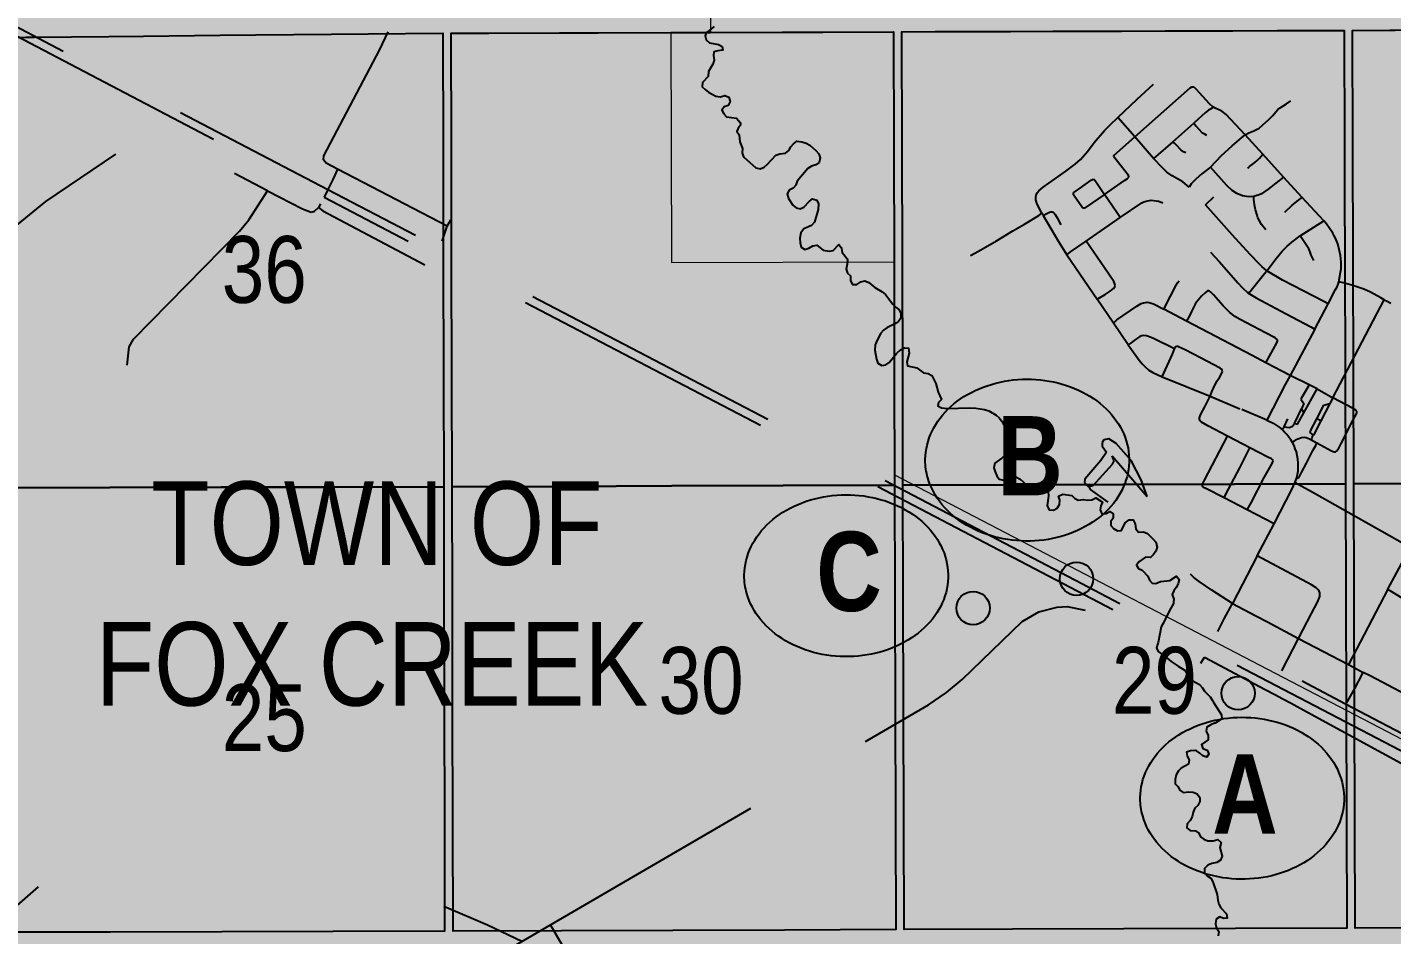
# Model space of a CAD drawing. Extents: x 507565 to 531726, y 6009554 to 6022365.
# Drawn here: x 523209.6 to 523373.1, y 6015680.3 to 6015788.9 of the extents above; entities that cross this region are included whole.
import ezdxf
from ezdxf.enums import TextEntityAlignment as Align

# ---------------------------------------------------------------- set-up
doc = ezdxf.new("R2010")
doc.units = 0
doc.header["$LTSCALE"] = 5
doc.linetypes.add('DASHED2', pattern=[9.525, 6.35, -3.175])
for name, color, linetype in [('CG-NOTES', 7, 'Continuous'), ('Quarters', 8, 'Continuous'), ('R- CONC', 8, 'Continuous'), ('RoadSeg', 57, 'DASHED2'), ('ROUTE-MAP-HWY', 2, 'Continuous'), ('ROUTE-MAP-ROUTE', 90, 'Continuous'), ('ROUTE-MAP-TOWN-H', 50, 'Continuous'), ('T-WATER', 160, 'Continuous')]:
    doc.layers.add(name, color=color, linetype=linetype)
doc.layers.add('ROUTE-MAP-BACKGROUND-H', color=7, linetype='Continuous', true_color=0xf0ebff)
doc.layers.add('ROUTE-MAP-TOWN-BDY', color=3, linetype='Continuous', lineweight=0)
doc.styles.add('120', font='ARIALN.TTF', dxfattribs={"height": 13})
doc.styles.add('80', font='ARIALN.TTF', dxfattribs={"height": 10})
doc.styles.add('BOLD', font='ARIALNB.TTF')

# ---------------------------------------------------------------- blocks, each defined once
blk = doc.blocks.new('*U179')
h = blk.add_hatch(color=254)
edge = h.paths.add_edge_path()
edge.add_line((-34, -20), (34, -20))
edge.add_arc((34, -14), 6, 270, 360)
edge.add_line((40, -14), (40, 12.5))
edge.add_arc((34, 12.5), 6, 0, 90)
edge.add_line((34, 18.5), (-34, 18.5))
edge.add_arc((-34, 12.5), 6, 90, 180)
edge.add_line((-40, 12.5), (-40, -14))
edge.add_arc((-34, -14), 6, 180, 270)
at = {"color": 1, "flags": 128}
blk.add_lwpolyline([(-34, -20, 3, 3, 0), (34, -20, 3, 3, 0.414214), (40, -14, 3, 3, 0), (40, 12.5, 3, 0, 0.414214), (34, 18.5, 0, 0, 0), (-34, 18.5, 0, 0, 0.414214), (-40, 12.5, 0, 0, 0), (-40, -14, 0, 3, 0.414214)], format="xyseb", close=True, dxfattribs=at)
blk.add_lwpolyline([(-34.72, -10.74, 0, 10, 0), (0, 0, 5, 5, 0)], format="xyseb", dxfattribs=at)
at = {"color": 1, "style": '80'}
blk.add_attdef('ENTER_TEXT_001', (-36.68, -4.99), '', height=10, dxfattribs=at)
blk = doc.blocks.new('AA')
at = {"const_width": 4}
blk.add_lwpolyline([(-1, 0, 1), (1, 0, 1)], format="xyb", close=True, dxfattribs=at)
blk.add_circle((0, 0), 2)
blk = doc.blocks.new('Route_Letters')
h = blk.add_hatch(color=255)
h.dxf.hatch_style = 1
edge = h.paths.add_edge_path()
edge.add_ellipse((-0.12, 0.46), major_axis=(-11.97, 0), ratio=0.789318, start_angle=0, end_angle=360)
at = {"color": 5}
blk.add_open_spline([(-12.34, 0.46), (-12.34, -0.25), (-12.24, -0.97), (-11.72, -2.79), (-11.14, -3.88), (-9.56, -5.81), (-8.54, -6.66), (-6.22, -8.02), (-4.9, -8.54), (-2.12, -9.17), (-0.66, -9.3), (2.22, -9.13), (3.64, -8.84), (6.27, -7.89), (7.48, -7.22), (9.54, -5.6), (10.38, -4.64), (11.6, -2.54), (11.97, -1.4), (12.18, 0.91), (12.02, 2.08), (11.2, 4.3), (10.54, 5.35), (8.8, 7.2), (7.72, 7.99), (5.29, 9.24), (3.93, 9.68), (1.11, 10.18), (-0.35, 10.23), (-3.22, 9.91), (-4.61, 9.55), (-7.16, 8.47), (-8.32, 7.75), (-10.24, 6.02), (-11, 5.02), (-12.05, 2.86), (-12.32, 1.7), (-12.34, 0.52), (-12.34, 0.49), (-12.34, 0.46)], degree=3, knots=[0, 0, 0, 0, 0.219529, 0.219529, 0.575727, 0.575727, 0.931924, 0.931924, 1.288121, 1.288121, 1.644318, 1.644318, 2.000515, 2.000515, 2.356712, 2.356712, 2.712909, 2.712909, 3.069107, 3.069107, 3.425304, 3.425304, 3.781501, 3.781501, 4.137698, 4.137698, 4.493895, 4.493895, 4.850092, 4.850092, 5.20629, 5.20629, 5.562487, 5.562487, 5.918684, 5.918684, 6.274881, 6.274881, 6.283185, 6.283185, 6.283185, 6.283185], dxfattribs=at)
at = {"color": 14, "style": 'BOLD'}
blk.add_attdef('A', text='', height=9.5, dxfattribs=at).set_placement((0.22, 0.98), align=Align.MIDDLE)

msp = doc.modelspace()

# ---------------------------------------------------------------- hatches: boundary and pattern name
at = {"layer": 'ROUTE-MAP-BACKGROUND-H'}
h = msp.add_hatch(color=256, dxfattribs=at)
h.dxf.hatch_style = 1
h.paths.add_polyline_path([(523871.081, 6016124.178), (523873.071, 6015800.356), (523917.515, 6015800.58), (523923.823, 6014811.294), (522926.315, 6014807.962), (522925.895, 6015778.478), (522873.584, 6015778.442), (522873.69, 6016121.495)])
at = {"layer": 'ROUTE-MAP-TOWN-H'}
h = msp.add_hatch(color=256, dxfattribs=at)
h.dxf.hatch_style = 1
h.paths.add_polyline_path([(523291.388, 6015816.055), (523291.453, 6015788.325), (523286.713, 6015788.31), (523286.775, 6015760.773), (523313.449, 6015760.858), (523313.512, 6015735.326), (523390.535, 6015695.2), (523396.939, 6015691.311), (523475.861, 6015638.864), (523475.805, 6015680.356), (523449.115, 6015680.293), (523449.064, 6015694.348), (523421.698, 6015694.274), (523421.574, 6015734.425), (523448.917, 6015734.508), (523448.736, 6015788.824), (523427.309, 6015788.756), (523427.131, 6015843.2), (523400.234, 6015843.105), (523400.306, 6015816.32), (523372.753, 6015816.217)])

# ---------------------------------------------------------------- linework, layer by layer
at = {"layer": 'Quarters'}
for points in [[(523381.549, 6015734.295), (523368.546, 6015734.253), (523368.508, 6015747.643), (523368.471, 6015761.033), (523368.432, 6015774.801), (523368.393, 6015788.569), (523372.841, 6015788.583), (523373.511, 6015788.585), (523381.389, 6015788.61), (523386.96, 6015788.627), (523394.72, 6015788.652), (523400.41, 6015788.67), (523408.058, 6015788.695), (523413.859, 6015788.713), (523421.396, 6015788.738), (523421.44, 6015774.969), (523421.483, 6015761.201), (523421.529, 6015747.813), (523421.574, 6015734.425), (523408.231, 6015734.381), (523394.887, 6015734.338), (523381.549, 6015734.295)], [(523219.464, 6015733.797), (523206.458, 6015733.762), (523206.434, 6015747.151), (523206.411, 6015760.541), (523206.387, 6015774.132), (523206.364, 6015787.723), (523209.393, 6015787.751), (523210.397, 6015787.761), (523219.365, 6015787.845), (523223.515, 6015787.884), (523232.701, 6015787.971), (523236.969, 6015788.011), (523246.037, 6015788.097), (523250.423, 6015788.138), (523259.373, 6015788.223), (523259.402, 6015774.454), (523259.431, 6015760.686), (523259.46, 6015747.296), (523259.488, 6015733.906), (523246.147, 6015733.87), (523232.805, 6015733.834), (523219.464, 6015733.797)], [(523273.497, 6015733.951), (523260.492, 6015733.91), (523260.464, 6015747.299), (523260.436, 6015760.689), (523260.407, 6015774.457), (523260.378, 6015788.226), (523263.876, 6015788.237), (523264.881, 6015788.24), (523273.377, 6015788.267), (523277.999, 6015788.282), (523286.713, 6015788.31), (523291.453, 6015788.325), (523300.047, 6015788.352), (523304.906, 6015788.368), (523313.382, 6015788.394), (523313.416, 6015774.626), (523313.449, 6015760.858), (523313.482, 6015747.468), (523313.515, 6015734.078), (523300.176, 6015734.036), (523286.837, 6015733.994), (523273.497, 6015733.951)], [(523327.524, 6015734.123), (523314.52, 6015734.081), (523314.487, 6015747.471), (523314.454, 6015760.861), (523314.42, 6015774.629), (523314.386, 6015788.398), (523318.359, 6015788.41), (523319.364, 6015788.413), (523327.386, 6015788.439), (523332.482, 6015788.455), (523340.72, 6015788.481), (523345.935, 6015788.498), (523354.055, 6015788.524), (523359.388, 6015788.541), (523367.389, 6015788.566), (523367.428, 6015774.798), (523367.444, 6015769.149), (523367.466, 6015761.029), (523367.504, 6015747.64), (523367.542, 6015734.25), (523354.202, 6015734.207), (523340.862, 6015734.165), (523327.524, 6015734.123)], [(523219.563, 6015680.573), (523206.552, 6015680.538), (523206.529, 6015693.592), (523206.505, 6015706.982), (523206.481, 6015720.372), (523206.458, 6015733.762), (523219.464, 6015733.797), (523232.805, 6015733.834), (523246.147, 6015733.87), (523259.488, 6015733.906), (523259.516, 6015720.517), (523259.544, 6015707.127), (523259.573, 6015693.737), (523259.6, 6015680.682), (523246.254, 6015680.646), (523232.909, 6015680.61), (523219.563, 6015680.573)], [(523273.617, 6015680.727), (523260.605, 6015680.686), (523260.577, 6015693.74), (523260.549, 6015707.13), (523260.52, 6015720.52), (523260.492, 6015733.91), (523273.497, 6015733.951), (523286.837, 6015733.994), (523300.176, 6015734.036), (523313.515, 6015734.078), (523313.548, 6015720.689), (523313.581, 6015707.299), (523313.614, 6015693.909), (523313.646, 6015680.854), (523300.305, 6015680.812), (523286.958, 6015680.769), (523273.617, 6015680.727)], [(523327.663, 6015680.899), (523314.651, 6015680.857), (523314.618, 6015693.912), (523314.585, 6015707.302), (523314.553, 6015720.692), (523314.52, 6015734.081), (523327.524, 6015734.123), (523340.862, 6015734.165), (523354.202, 6015734.207), (523367.542, 6015734.25), (523367.579, 6015720.86), (523367.617, 6015707.47), (523367.655, 6015694.08), (523367.691, 6015681.026), (523354.351, 6015680.983), (523341.004, 6015680.941), (523327.663, 6015680.899)], [(523381.708, 6015681.07), (523368.696, 6015681.029), (523368.659, 6015694.084), (523368.621, 6015707.474), (523368.584, 6015720.863), (523368.546, 6015734.253), (523381.549, 6015734.295), (523394.887, 6015734.338), (523408.231, 6015734.381), (523421.574, 6015734.425), (523421.625, 6015721.035), (523421.676, 6015707.645), (523421.716, 6015694.262), (523421.755, 6015681.221), (523415.561, 6015681.195), (523408.406, 6015681.166), (523395.049, 6015681.112), (523381.708, 6015681.07)]]:
    msp.add_lwpolyline(points, close=True, dxfattribs=at)
at = {"layer": 'RoadSeg'}
for p, q in [((523346.851, 6015775.222), (523349.383, 6015777.459)), ((523360.098, 6015770.973), (523357.64, 6015773.734)), ((523259.904, 6015765.099), (523260.337, 6015765.865)), ((523339.758, 6015753.49), (523337.794, 6015756.374)), ((523358.101, 6015741.868), (523355.126, 6015743.136)), ((523277.32, 6015672.79), (523272.292, 6015681.448))]:
    msp.add_line(p, q, dxfattribs=at)
at = {"layer": 'RoadSeg', "flags": 128}
for points in [[(523062.704, 6015941.993), (523102.998, 6015878.094), (523104.323, 6015878.922), (523107.774, 6015873.443), (523108.308, 6015872.617), (523108.866, 6015871.795), (523109.542, 6015870.869), (523110.325, 6015869.901), (523111.048, 6015869.057), (523111.874, 6015868.178), (523112.846, 6015867.234), (523113.876, 6015866.252), (523174.63, 6015808.19), (523175.483, 6015807.389), (523176.253, 6015806.685), (523176.99, 6015806.058), (523177.751, 6015805.46), (523178.539, 6015804.889), (523179.474, 6015804.264), (523180.324, 6015803.733), (523181.189, 6015803.228), (523182.321, 6015802.615), (523183.233, 6015802.128), (523186.616, 6015800.36), (523245.594, 6015769.509), (523335.105, 6015722.772), (523351.049, 6015714.387), (523384.331, 6015696.995), (523391.076, 6015693.468), (523391.95, 6015693.009), (523392.77, 6015692.56), (523393.5, 6015692.132), (523394.323, 6015691.625), (523395.172, 6015691.077), (523462.862, 6015646.166), (523462.012, 6015644.777), (523475.104, 6015636.091), (523474.525, 6015635.294)], [(523029.701, 6015894.523), (523029.466, 6015895.669), (523029.733, 6015901.996), (523029.599, 6015904.361), (523026.403, 6015910.987), (523025.57, 6015912.053), (523024.538, 6015912.919), (523017.445, 6015917.647), (523014.648, 6015920.378), (523014.181, 6015921.111), (523012.483, 6015926.439), (523010.518, 6015930.734), (523012.483, 6015926.439), (523014.181, 6015921.111), (523014.648, 6015920.378), (523017.445, 6015917.647), (523024.538, 6015912.919), (523025.57, 6015912.053), (523026.403, 6015910.987), (523029.599, 6015904.361), (523029.733, 6015901.996), (523029.466, 6015895.669), (523029.733, 6015894.371), (523030.565, 6015892.905), (523038.99, 6015880.517), (523041.887, 6015876.721), (523043.219, 6015875.689), (523044.551, 6015875.156), (523045.75, 6015875.256), (523047.848, 6015875.756), (523049.113, 6015875.622), (523052.443, 6015873.724), (523053.742, 6015873.391), (523075.82, 6015873.824), (523076.42, 6015874.224), (523076.853, 6015874.823), (523083.113, 6015889.375), (523084.978, 6015893.105), (523085.411, 6015894.304), (523085.744, 6015896.468), (523086.077, 6015897.468), (523086.41, 6015898.034), (523087.209, 6015898.366), (523088.108, 6015898.033), (523089.14, 6015896.768), (523101.095, 6015877.754), (523101.562, 6015877.454), (523102.227, 6015877.587), (523102.998, 6015878.094), (523105.487, 6015874.126), (523106.17, 6015873.07), (523106.845, 6015872.071), (523107.609, 6015870.986), (523108.304, 6015870.06), (523109.112, 6015869.052), (523109.947, 6015868.068), (523110.729, 6015867.205), (523111.621, 6015866.282), (523112.573, 6015865.339), (523113.516, 6015864.432), (523169.654, 6015810.778), (523170.583, 6015809.9), (523171.417, 6015809.126), (523172.31, 6015808.324), (523173.186, 6015807.572), (523174.101, 6015806.824), (523175.03, 6015806.1), (523176.008, 6015805.369), (523176.879, 6015804.754), (523177.898, 6015804.074), (523178.925, 6015803.423), (523180.148, 6015802.679), (523181.308, 6015802.026), (523182.425, 6015801.428), (523183.554, 6015800.83), (523186.128, 6015799.483), (523245.152, 6015768.598), (523244.486, 6015767.33), (523244.986, 6015766.963), (523257.24, 6015760.47)], [(523322.619, 6015761.605), (523323.582, 6015762.139), (523325.732, 6015763.364), (523327.701, 6015764.542), (523329.066, 6015765.355), (523330.812, 6015766.402), (523331.178, 6015766.657), (523330.629, 6015767.673), (523330.501, 6015767.982), (523330.431, 6015768.275), (523330.42, 6015768.558), (523330.475, 6015768.837), (523330.6, 6015769.101), (523330.787, 6015769.34), (523331.318, 6015769.771), (523334.039, 6015771.718), (523335.157, 6015772.543), (523335.794, 6015773.096), (523336.629, 6015774.058), (523337.429, 6015775.128), (523338.679, 6015776.562), (523339.354, 6015777.253), (523340.264, 6015778.135), (523342.566, 6015780.32), (523347.291, 6015784.575), (523349.298, 6015786.384), (523351.098, 6015787.905), (523358.373, 6015794.37), (523369.196, 6015803.86), (523369.529, 6015804.193), (523373.958, 6015808.189), (523381.517, 6015814.65), (523384.69, 6015816.25), (523389.176, 6015818.513), (523393.705, 6015821.409)], [(523246.751, 6015771.925), (523245.419, 6015772.658), (523245.086, 6015773.058), (523245.119, 6015773.557), (523251.846, 6015786.278), (523252.812, 6015788.409)], [(523348.395, 6015773.914), (523348.135, 6015774.022), (523348.011, 6015774.096), (523347.829, 6015774.253), (523347.292, 6015774.827), (523347.087, 6015775.029), (523346.851, 6015775.222), (523345.093, 6015773.686), (523344.54, 6015773.231), (523342.294, 6015775.804), (523348.944, 6015781.683), (523349.117, 6015781.786), (523349.265, 6015781.822), (523349.386, 6015781.797), (523349.599, 6015781.581), (523351.223, 6015779.805), (523351.665, 6015779.389), (523351.514, 6015779.224), (523351.289, 6015779.088), (523351.141, 6015779), (523350.762, 6015778.71), (523349.383, 6015777.459), (523349.654, 6015777.081), (523349.955, 6015776.72), (523350.343, 6015776.338), (523350.563, 6015776.197), (523350.9, 6015776.028)], [(523360.28, 6015766.802), (523361.175, 6015767.61), (523361.929, 6015768.229), (523362.36, 6015768.562), (523360.098, 6015770.973), (523358.283, 6015769.558), (523357.761, 6015769.174), (523357.482, 6015769.004), (523357.199, 6015768.862), (523356.793, 6015768.736), (523356.582, 6015768.677), (523355.917, 6015768.645), (523355.223, 6015768.75), (523354.539, 6015769.013), (523353.956, 6015769.392), (523353.31, 6015769.992), (523351.35, 6015772.198), (523352.705, 6015773.561), (523353.96, 6015774.717), (523355.091, 6015775.681), (523355.536, 6015776.052), (523355.95, 6015776.303), (523356.569, 6015776.551), (523356.981, 6015776.718), (523357.167, 6015776.828), (523357.64, 6015777.233), (523358.304, 6015777.842), (523358.79, 6015778.347), (523359.442, 6015779.073), (523359.706, 6015779.282), (523360.481, 6015779.754), (523360.987, 6015780.139)], [(523355.864, 6015772.01), (523355.914, 6015772.146), (523356.033, 6015772.266), (523356.663, 6015772.735), (523356.947, 6015772.977), (523357.242, 6015773.254), (523357.64, 6015773.734), (523355.536, 6015776.052), (523353.266, 6015778.508), (523352.744, 6015778.885), (523352.214, 6015779.112), (523351.995, 6015779.206), (523351.665, 6015779.389)], [(523340.564, 6015766.164), (523340.141, 6015766.768), (523338.682, 6015768.925), (523341.07, 6015770.576), (523341.367, 6015770.784), (523341.488, 6015770.883), (523341.57, 6015770.98), (523341.592, 6015771.077), (523341.558, 6015771.174), (523340.663, 6015772.3), (523339.906, 6015773.249), (523339.822, 6015773.376), (523339.789, 6015773.502), (523339.834, 6015773.63), (523342.294, 6015775.804), (523340.264, 6015778.135)], [(523221.543, 6015748.449), (523221.776, 6015750.646), (523222.308, 6015751.579), (523235.029, 6015764.533), (523236.128, 6015765.865), (523238.359, 6015769.361), (523226.604, 6015775.488), (523225.672, 6015775.755), (523224.206, 6015775.854), (523222.408, 6015775.255), (523211.786, 6015768.062), (523208.289, 6015765.232), (523206.757, 6015763.533), (523203.76, 6015759.471), (523193.304, 6015744.086), (523191.839, 6015742.355), (523190.973, 6015741.589), (523190.041, 6015740.823), (523187.709, 6015739.457), (523171.659, 6015731.732), (523146.717, 6015719.444), (523144.352, 6015718.545), (523141.122, 6015717.812), (523138.125, 6015717.579), (523134.629, 6015717.845), (523130.666, 6015718.478), (523124.938, 6015719.943), (523121.309, 6015720.676), (523117.213, 6015721.109), (523110.852, 6015721.375), (523110.686, 6015722.641), (523110.719, 6015724.739), (523111.052, 6015731.266), (523111.352, 6015734.962), (523111.652, 6015735.728), (523112.151, 6015736.094), (523122.541, 6015740.623), (523124.106, 6015741.156), (523129.467, 6015743.52), (523131.099, 6015744.019), (523132.431, 6015744.619)], [(523351.35, 6015772.198), (523350.348, 6015771.387), (523349.647, 6015770.764), (523349.216, 6015770.346), (523349.059, 6015770.166), (523348.808, 6015769.788), (523348.042, 6015770.404), (523346.771, 6015771.156), (523346.132, 6015771.597), (523345.568, 6015772.122), (523344.54, 6015773.231)], [(523259.305, 6015763.334), (523259.904, 6015765.099), (523246.751, 6015771.925), (523246.218, 6015770.693), (523245.594, 6015769.509), (523245.152, 6015768.598), (523350.649, 6015713.473), (523351.049, 6015714.387), (523351.462, 6015715.064), (523351.659, 6015715.418), (523351.956, 6015715.994), (523353.024, 6015718.088), (523353.987, 6015719.922), (523356.783, 6015718.43), (523358.191, 6015717.714), (523361.926, 6015715.722), (523367.909, 6015712.597), (523369.667, 6015711.674), (523369.56, 6015711.498), (523368.616, 6015709.724), (523367.738, 6015708.18), (523367.542, 6015707.872), (523359.927, 6015711.874), (523356.243, 6015713.789), (523352.33, 6015715.821), (523351.956, 6015715.994), (523351.607, 6015716.131), (523351.181, 6015716.318), (523350.972, 6015716.424), (523350.678, 6015716.607)], [(523238.359, 6015769.361), (523242.555, 6015767.197), (523243.587, 6015766.797), (523244.02, 6015766.897), (523244.486, 6015767.33)], [(523331.331, 6015766.381), (523333.148, 6015763.279), (523333.543, 6015762.651), (523334.154, 6015761.681), (523337.794, 6015756.374), (523338.73, 6015756.935), (523339.329, 6015757.346), (523339.733, 6015757.639), (523339.902, 6015757.839), (523339.947, 6015758.05), (523339.859, 6015758.272), (523339.782, 6015758.481), (523338.664, 6015760.108), (523336.472, 6015763.326), (523340.564, 6015766.164), (523343.13, 6015767.901), (523343.392, 6015768.031), (523343.662, 6015768.125), (523344.251, 6015768.208), (523344.865, 6015768.15), (523345.136, 6015768.097), (523345.595, 6015767.955), (523346.083, 6015767.674), (523346.596, 6015767.222), (523347.082, 6015766.693), (523348.265, 6015765.409), (523350.77, 6015767.685), (523349.92, 6015768.653), (523349.396, 6015769.214), (523348.808, 6015769.788)], [(523355.843, 6015757.14), (523356.103, 6015757.3), (523356.403, 6015757.633), (523357.86, 6015759.436), (523358.111, 6015759.764), (523357.515, 6015760.271), (523357.233, 6015760.558), (523356.131, 6015761.733), (523353.978, 6015764.079), (523350.77, 6015767.685), (523351.783, 6015768.617)], [(523357.998, 6015764.661), (523357.493, 6015765.318), (523357.195, 6015765.819), (523357.06, 6015766.11), (523356.95, 6015766.426), (523356.775, 6015767.063), (523356.662, 6015767.658), (523356.566, 6015768.333), (523356.582, 6015768.677)], [(523365.462, 6015755.793), (523366.368, 6015757.517), (523366.534, 6015757.849), (523366.667, 6015758.17), (523366.749, 6015758.466), (523366.965, 6015759.617), (523367.012, 6015760.008), (523367.029, 6015760.4), (523367.022, 6015760.799), (523366.934, 6015761.587), (523366.794, 6015762.324), (523366.611, 6015763.016), (523366.346, 6015763.665), (523366.185, 6015763.969), (523366.018, 6015764.262), (523365.684, 6015764.803), (523365.246, 6015765.424), (523364.943, 6015765.752), (523362.36, 6015768.562)], [(523331.178, 6015766.657), (523331.331, 6015766.381), (523331.741, 6015766.628), (523332.09, 6015766.785), (523332.249, 6015766.841), (523332.392, 6015766.843), (523332.522, 6015766.787), (523332.524, 6015766.786), (523332.641, 6015766.671), (523332.753, 6015766.51), (523333.002, 6015766.108), (523333.449, 6015765.268)], [(523364.14, 6015745.628), (523363.204, 6015746.11), (523360.915, 6015747.208), (523358.007, 6015748.748), (523359.325, 6015751.141), (523359.391, 6015751.339), (523359.38, 6015751.507), (523359.119, 6015751.735), (523357.98, 6015752.348), (523354.916, 6015753.928), (523354.289, 6015754.31), (523354.001, 6015754.52), (523353.706, 6015754.756), (523352.879, 6015755.577), (523351.73, 6015756.904), (523351.37, 6015757.235), (523351.234, 6015757.337), (523351.117, 6015757.378), (523351.009, 6015757.36), (523350.719, 6015757.128), (523350.283, 6015756.737), (523350.075, 6015756.503), (523349.692, 6015756.01), (523349.529, 6015755.757), (523349.102, 6015754.903), (523348.843, 6015754.382), (523348.483, 6015753.743), (523345.777, 6015755.172), (523346.566, 6015756.749), (523347.264, 6015758.062), (523347.422, 6015758.316), (523347.627, 6015758.563), (523347.852, 6015758.815), (523349.697, 6015760.546), (523350.377, 6015761.164), (523350.983, 6015761.673), (523351.37, 6015762.019), (523348.265, 6015765.409)], [(523363.735, 6015761.001), (523363.451, 6015761.639), (523363.267, 6015762.133), (523363.142, 6015762.384), (523362.283, 6015763.715), (523362.128, 6015763.952), (523364.943, 6015765.752)], [(523334.154, 6015761.681), (523334.613, 6015762.055), (523336.472, 6015763.326)], [(523363.88, 6015752.768), (523365.462, 6015755.793), (523364.942, 6015756.101), (523360.014, 6015758.638), (523358.111, 6015759.764), (523359.223, 6015761.232), (523359.959, 6015762.118), (523360.527, 6015762.685), (523361.135, 6015763.201), (523362.128, 6015763.952)], [(523351.37, 6015762.019), (523352.442, 6015760.855), (523354.648, 6015758.323), (523355.175, 6015757.752), (523355.843, 6015757.14), (523356.822, 6015756.543), (523360.427, 6015754.597), (523363.411, 6015753.038), (523363.88, 6015752.768), (523360.915, 6015747.208), (523360.333, 6015746.167), (523358.101, 6015741.868), (523358.86, 6015741.503), (523359.253, 6015741.275), (523359.617, 6015741.03), (523359.944, 6015740.756), (523360.205, 6015741.089), (523361.737, 6015744.353), (523362.203, 6015744.386)], [(523372.186, 6015756.31), (523371.782, 6015756.537), (523370.549, 6015757.202), (523369.748, 6015757.57), (523368.298, 6015758.053), (523367.127, 6015758.381), (523366.872, 6015758.425), (523366.749, 6015758.466)], [(523341.516, 6015750.895), (523339.758, 6015753.49), (523340.001, 6015753.753), (523340.145, 6015753.913), (523342.528, 6015755.539), (523343.076, 6015755.846), (523343.327, 6015755.939), (523343.567, 6015755.988), (523343.795, 6015755.999), (523344.017, 6015755.976), (523344.271, 6015755.907), (523344.533, 6015755.804), (523345.777, 6015755.172)], [(523363.204, 6015746.11), (523362.203, 6015744.386), (523362.569, 6015743.886), (523362.27, 6015743.22), (523362.569, 6015742.754), (523364.14, 6015745.628), (523366.041, 6015744.564), (523372.186, 6015756.31), (523372.525, 6015756.126), (523372.995, 6015755.876)], [(523358.007, 6015748.748), (523356.356, 6015749.637), (523348.483, 6015753.743)], [(523345.576, 6015747.062), (523346.803, 6015749.771), (523347.041, 6015750.425)], [(523356.971, 6015725.625), (523358.984, 6015729.47), (523355.77, 6015731.121), (523352.992, 6015732.591), (523353.19, 6015732.996), (523354.897, 6015736.188), (523356.101, 6015738.567), (523353.424, 6015739.95), (523351.063, 6015741.202), (523350.279, 6015741.644), (523350.127, 6015741.8), (523350.058, 6015741.984), (523350.063, 6015742.177), (523350.124, 6015742.378), (523350.221, 6015742.598), (523350.68, 6015743.482), (523351.188, 6015744.428), (523351.32, 6015744.739), (523355.126, 6015743.136), (523356.375, 6015745.751), (523356.276, 6015746.05), (523354.977, 6015746.984), (523356.356, 6015749.637)], [(523361.674, 6015734.908), (523361.986, 6015735.051), (523362.264, 6015735.591), (523362.859, 6015736.728), (523363.633, 6015738.243), (523363.989, 6015738.861), (523364.13, 6015739.149), (523365.885, 6015738.216), (523366.193, 6015738.09), (523366.34, 6015738.098), (523366.481, 6015738.167), (523366.606, 6015738.308), (523366.732, 6015738.526), (523367.024, 6015739.074), (523368.468, 6015741.905), (523368.868, 6015742.631), (523368.918, 6015742.802), (523368.895, 6015742.956), (523368.796, 6015743.077), (523368.399, 6015743.311), (523366.041, 6015744.564), (523365.688, 6015743.876), (523364.598, 6015741.814), (523363.697, 6015740.099), (523363.302, 6015740.39), (523363.335, 6015740.59), (523364.101, 6015742.055)], [(523360.205, 6015741.089), (523360.83, 6015740.993), (523361.19, 6015741.157), (523361.43, 6015741.469), (523362.27, 6015743.22)], [(523364.598, 6015741.814), (523364.101, 6015742.055), (523364.967, 6015743.686), (523365.688, 6015743.876)], [(523361.43, 6015741.469), (523361.804, 6015741.389), (523362.569, 6015742.754)], [(523352.992, 6015732.591), (523350.814, 6015733.697), (523350.55, 6015733.818), (523350.425, 6015733.948), (523350.431, 6015734.274), (523350.639, 6015734.702), (523353.424, 6015739.95)], [(523372.62, 6015721.637), (523373.958, 6015724.162), (523375.297, 6015726.622), (523363.832, 6015733.078), (523361.97, 6015734.137), (523361.526, 6015734.454), (523361.674, 6015734.908), (523361.786, 6015735.366), (523361.86, 6015735.827), (523361.892, 6015736.288), (523361.879, 6015736.747), (523361.828, 6015737.201), (523361.658, 6015738.066), (523361.533, 6015738.464), (523361.378, 6015738.839), (523361.198, 6015739.192), (523360.992, 6015739.525), (523360.765, 6015739.845), (523360.514, 6015740.155), (523360.242, 6015740.459), (523359.944, 6015740.756)], [(523361.198, 6015739.192), (523361.554, 6015739.48), (523361.654, 6015739.553), (523361.822, 6015739.633), (523362.268, 6015739.803), (523362.582, 6015739.829), (523362.814, 6015739.798), (523363.034, 6015739.724), (523363.228, 6015739.634), (523363.494, 6015739.496), (523364.13, 6015739.149)], [(523363.494, 6015739.496), (523363.53, 6015739.653), (523363.572, 6015739.788), (523363.65, 6015739.995), (523363.697, 6015740.099)], [(523355.77, 6015731.121), (523356.226, 6015731.957), (523357.818, 6015734.997), (523358.767, 6015736.691), (523358.879, 6015737.017), (523358.814, 6015737.143), (523358.677, 6015737.242), (523358.259, 6015737.453), (523356.101, 6015738.567)], [(523359.927, 6015711.874), (523361.926, 6015715.722), (523363.49, 6015718.711), (523364.177, 6015720.076), (523364.388, 6015720.557), (523364.455, 6015720.764), (523364.454, 6015721.191), (523364.374, 6015721.401), (523364.228, 6015721.603), (523364.019, 6015721.783), (523363.469, 6015722.141), (523356.971, 6015725.625), (523353.987, 6015719.922), (523351.541, 6015721.535), (523350.017, 6015722.553), (523349.382, 6015723.04), (523348.793, 6015723.614), (523348.383, 6015724.106), (523346.951, 6015726.47), (523346.516, 6015727.123), (523345.258, 6015728.678), (523344.971, 6015729.077), (523344.725, 6015729.488), (523344.53, 6015729.91), (523344.38, 6015730.351), (523344.259, 6015730.787), (523343.766, 6015732.737), (523343.204, 6015732.529), (523341.383, 6015731.78), (523340.388, 6015731.502), (523340.11, 6015731.481), (523339.782, 6015731.575), (523339.676, 6015731.676), (523336.979, 6015733.57), (523336.83, 6015733.951)], [(523358.984, 6015729.47), (523361.133, 6015733.57), (523361.526, 6015734.454)], [(523381.213, 6015723.294), (523379.89, 6015720.744), (523379.268, 6015719.485), (523378.996, 6015719.004), (523378.755, 6015718.688), (523378.595, 6015718.611), (523378.401, 6015718.591), (523378.173, 6015718.632), (523377.923, 6015718.729), (523374.321, 6015720.562), (523372.899, 6015721.434), (523372.62, 6015721.637), (523367.909, 6015712.597)], [(523268.862, 6015679.45), (523272.292, 6015681.448), (523317.581, 6015707.789), (523319.745, 6015709.254), (523321.61, 6015710.819), (523328.803, 6015717.779), (523330.801, 6015718.911), (523332.999, 6015719.477), (523334.198, 6015719.544), (523336.762, 6015719.044), (523338.66, 6015718.245), (523343.721, 6015715.548), (523348.883, 6015712.351), (523349.449, 6015712.218), (523349.915, 6015712.351), (523350.649, 6015713.473), (523357.926, 6015709.631), (523359.086, 6015709.012), (523360.023, 6015708.508), (523361.02, 6015707.964), (523362.114, 6015707.367), (523383.484, 6015695.716), (523389.453, 6015692.43), (523390.284, 6015691.963), (523391.108, 6015691.498), (523391.932, 6015691.027), (523392.664, 6015690.598), (523393.452, 6015690.127), (523394.244, 6015689.645), (523395.196, 6015689.057), (523396.172, 6015688.454), (523397.216, 6015687.804), (523398.24, 6015687.152), (523412.955, 6015677.389), (523412.52, 6015676.12), (523412.42, 6015674.888), (523412.986, 6015666.896), (523412.786, 6015665.93), (523411.521, 6015664.465), (523405.56, 6015659.736), (523411.521, 6015664.465), (523412.786, 6015665.93), (523412.986, 6015666.896), (523412.42, 6015674.888), (523412.52, 6015676.12), (523412.955, 6015677.389), (523423.181, 6015670.59), (523462.012, 6015644.777), (523475.104, 6015636.091), (523474.525, 6015635.294), (523473.726, 6015634.162), (523471.695, 6015632.297), (523471.195, 6015631.331), (523470.862, 6015629.9), (523470.129, 6015628.501), (523460.739, 6015614.681), (523457.342, 6015609.486), (523456.709, 6015608.254)], [(523392.647, 6015708.144), (523391.314, 6015706.442), (523388.653, 6015703.045), (523388.335, 6015703.274), (523387.961, 6015703.509), (523386.95, 6015704.064), (523384.981, 6015705.075), (523383.355, 6015705.679), (523382.539, 6015705.92), (523380.811, 6015706.214), (523380.02, 6015706.377), (523379.659, 6015706.498), (523379.313, 6015706.636), (523378.629, 6015706.974), (523370.517, 6015711.242), (523369.667, 6015711.674)], [(523380.385, 6015693.17), (523380.984, 6015693.57), (523382.117, 6015693.869), (523382.882, 6015694.635), (523383.484, 6015695.716), (523384.331, 6015696.995), (523384.881, 6015698.044), (523385.208, 6015698.572), (523367.542, 6015707.872)], [(523184.313, 6015671.957), (523195.302, 6015672.424), (523195.968, 6015672.657), (523202.595, 6015678.751), (523215.049, 6015689.54), (523215.682, 6015689.807)], [(523217.313, 6015634.661), (523218.412, 6015637.092), (523219.944, 6015639.823), (523222.042, 6015642.72), (523223.874, 6015644.818), (523227.603, 6015648.148), (523230.201, 6015650.246), (523252.146, 6015669.227), (523254.876, 6015671.292), (523268.862, 6015679.45), (523264.733, 6015681.382), (523254.943, 6015685.611), (523253.811, 6015685.977), (523253.045, 6015686.044), (523251.946, 6015685.811), (523247.75, 6015683.813)]]:
    msp.add_lwpolyline(points, dxfattribs=at)
for points in [[(523334.937, 6015768.992), (523334.969, 6015769.085), (523335.003, 6015769.134), (523335.277, 6015769.352), (523335.616, 6015769.595), (523337.082, 6015770.617), (523337.318, 6015770.735), (523337.413, 6015770.704), (523337.498, 6015770.626), (523337.706, 6015770.351), (523338.682, 6015768.925), (523336.375, 6015767.33), (523336.257, 6015767.267), (523336.143, 6015767.258), (523336.037, 6015767.31), (523335.936, 6015767.411), (523335.014, 6015768.746), (523334.946, 6015768.874)], [(523347.235, 6015750.669), (523347.155, 6015750.623), (523347.105, 6015750.569), (523347.079, 6015750.529), (523347.061, 6015750.484), (523347.041, 6015750.425), (523344.521, 6015751.658), (523343.924, 6015751.918), (523343.654, 6015751.992), (523343.397, 6015752.01), (523343.15, 6015751.972), (523342.918, 6015751.882), (523342.208, 6015751.421), (523341.847, 6015751.154), (523341.516, 6015750.895), (523342.81, 6015749.053), (523343.163, 6015748.623), (523343.562, 6015748.22), (523343.987, 6015747.876), (523344.44, 6015747.589), (523345.576, 6015747.062), (523351.32, 6015744.739), (523351.606, 6015745.479), (523351.725, 6015745.73), (523352.138, 6015746.545), (523352.433, 6015746.989), (523352.766, 6015747.572), (523352.816, 6015747.726), (523352.782, 6015747.873), (523352.688, 6015747.998), (523352.523, 6015748.11), (523350.187, 6015749.334), (523348.346, 6015750.29), (523347.634, 6015750.637), (523347.449, 6015750.684), (523347.321, 6015750.688)], [(523343.766, 6015732.737), (523343.055, 6015734.729), (523341.857, 6015737.06), (523340.058, 6015739.091), (523339.193, 6015739.624), (523338.593, 6015739.524), (523338.393, 6015739.191), (523338.393, 6015738.758), (523338.893, 6015738.059), (523338.227, 6015737.027), (523336.329, 6015734.829), (523336.262, 6015734.429), (523336.662, 6015733.963), (523336.83, 6015733.951), (523337.328, 6015734.063), (523339.625, 6015736.627), (523339.825, 6015737.026), (523339.592, 6015737.593)]]:
    msp.add_lwpolyline(points, close=True, dxfattribs=at)
at = {"layer": 'ROUTE-MAP-HWY', "const_width": 2}
for points in [[(523200.265, 6015794.526), (523209.389, 6015789.753), (523209.714, 6015789.584), (523210.395, 6015789.228), (523210.585, 6015789.128), (523213.151, 6015787.786), (523214.763, 6015786.943), (523231.01, 6015778.446), (523232.721, 6015777.551), (523242.477, 6015772.446), (523243.008, 6015772.168), (523243.454, 6015771.935), (523243.744, 6015771.781), (523244.336, 6015771.467), (523244.778, 6015771.233), (523244.984, 6015771.124), (523245.165, 6015771.028), (523245.354, 6015770.928), (523245.451, 6015770.876), (523245.708, 6015770.74), (523245.823, 6015770.681), (523246.608, 6015770.282), (523247.143, 6015770.005), (523247.143, 6015770.005), (523254.708, 6015766.054), (523254.885, 6015765.961), (523258.448, 6015764.101), (523258.514, 6015764.066), (523258.808, 6015763.913), (523259.425, 6015763.591), (523260.303, 6015763.132), (523260.431, 6015763.066), (523264.211, 6015761.091), (523264.006, 6015760.7), (523262.332, 6015757.495), (523262.231, 6015757.548), (523262.164, 6015757.582), (523261.854, 6015757.744), (523261.511, 6015757.924), (523260.44, 6015758.483), (523259.435, 6015759.008), (523258.889, 6015759.293), (523258.218, 6015759.644), (523258.53, 6015760.243), (523257.686, 6015760.681), (523245.568, 6015766.967), (523245.012, 6015767.256), (523244.703, 6015766.702), (523242.798, 6015767.698), (523242.353, 6015767.931), (523241.578, 6015768.337), (523241.136, 6015768.568), (523232.73, 6015772.966), (523229.064, 6015774.885), (523223.999, 6015777.534), (523223.774, 6015777.651), (523219.439, 6015779.919), (523219.246, 6015780.019), (523212.882, 6015783.348), (523206.366, 6015786.756)], [(523382.532, 6015694.699), (523372.019, 6015700.195), (523368.637, 6015701.965), (523367.631, 6015702.491), (523365.727, 6015703.488), (523365.134, 6015703.798), (523358.169, 6015707.44), (523354.346, 6015709.439), (523353.752, 6015709.749), (523352.854, 6015710.219), (523351.725, 6015710.81), (523349.563, 6015711.941), (523342.373, 6015715.704), (523340.909, 6015716.464), (523337.457, 6015718.257), (523337.396, 6015718.288), (523337.335, 6015718.32), (523337.275, 6015718.351), (523337.214, 6015718.383), (523337.152, 6015718.415), (523337.091, 6015718.446), (523333.812, 6015720.153), (523332.503, 6015720.834), (523332.349, 6015720.914), (523332.194, 6015720.996), (523332.028, 6015721.082), (523331.407, 6015721.404), (523327.072, 6015723.659), (523326.169, 6015724.129), (523314.529, 6015730.215), (523313.524, 6015730.741), (523309.987, 6015732.59), (523307.177, 6015734.058), (523293.077, 6015741.422), (523286.812, 6015744.695), (523281.697, 6015747.367), (523277.599, 6015749.509), (523273.458, 6015751.675), (523270.385, 6015753.282), (523269.878, 6015753.548), (523269.272, 6015753.864), (523268.44, 6015754.3), (523266.231, 6015755.455), (523266.053, 6015755.548), (523262.433, 6015757.442), (523262.332, 6015757.495), (523264.006, 6015760.7), (523264.211, 6015761.091), (523264.953, 6015760.703), (523265.383, 6015760.478), (523270.853, 6015757.617), (523271.445, 6015757.307), (523271.759, 6015757.143), (523271.941, 6015757.047), (523273.448, 6015756.259), (523279.469, 6015753.109), (523286.802, 6015749.279), (523294.854, 6015745.072), (523295.019, 6015744.985), (523300.484, 6015742.131), (523311.867, 6015736.186), (523313.512, 6015735.326), (523313.636, 6015735.261), (523313.801, 6015735.174), (523314.518, 6015734.8), (523315.884, 6015734.086), (523328.049, 6015727.725), (523334.403, 6015724.402), (523340.897, 6015721.037), (523344.501, 6015719.17), (523351.444, 6015715.536), (523366.867, 6015707.468), (523367.618, 6015707.075), (523368.624, 6015706.549), (523376.11, 6015702.633)]]:
    msp.add_lwpolyline(points, dxfattribs=at)
at = {"layer": 'ROUTE-MAP-ROUTE', "linetype": 'Continuous', "const_width": 3}
msp.add_lwpolyline([(523350.713, 6015713.408), (523350.069, 6015712.591), (523349.978, 6015712.476), (523349.513, 6015712.341), (523348.946, 6015712.473), (523348.59, 6015712.694), (523345.751, 6015714.456), (523344.048, 6015715.514), (523343.782, 6015715.679), (523343.072, 6015716.058), (523342.879, 6015716.161), (523342.483, 6015716.372), (523341.893, 6015716.687), (523338.946, 6015718.261), (523338.753, 6015718.364), (523338.717, 6015718.383), (523336.817, 6015719.184), (523335.815, 6015719.379), (523334.502, 6015719.635), (523334.288, 6015719.676), (523334.252, 6015719.683), (523333.171, 6015719.624), (523333.052, 6015719.618), (523331.013, 6015719.095), (523330.853, 6015719.053), (523330.606, 6015718.913), (523330.415, 6015718.806), (523330.024, 6015718.584), (523328.855, 6015717.922), (523327.263, 6015716.382), (523326.46, 6015715.605), (523323.423, 6015712.666), (523321.658, 6015710.958), (523319.792, 6015709.393), (523318.492, 6015708.514), (523318.311, 6015708.391), (523317.626, 6015707.928), (523308.519, 6015702.635), (523308.13, 6015702.409), (523297.731, 6015696.365), (523297.542, 6015696.255), (523297.153, 6015696.029), (523296.964, 6015695.92), (523294.842, 6015694.686), (523294.653, 6015694.576), (523294.264, 6015694.35), (523291.953, 6015693.007), (523291.764, 6015692.898), (523288.876, 6015691.219), (523287.331, 6015690.321), (523287.142, 6015690.211), (523279.821, 6015685.956), (523279.243, 6015685.62), (523279.054, 6015685.51), (523276.354, 6015683.941), (523275.776, 6015683.605), (523275.587, 6015683.496), (523274.432, 6015682.824), (523272.31, 6015681.59), (523270.577, 6015680.582), (523268.876, 6015679.591), (523266.836, 6015678.401)], dxfattribs=at)
at = {"layer": 'ROUTE-MAP-TOWN-BDY', "color": 3, "flags": 128}
msp.add_lwpolyline([(523400.306, 6015816.32), (523372.753, 6015816.217), (523291.388, 6015816.055), (523291.453, 6015788.325), (523286.713, 6015788.31), (523286.775, 6015760.773), (523313.449, 6015760.858), (523313.512, 6015735.326), (523390.535, 6015695.2), (523396.939, 6015691.311), (523475.861, 6015638.864), (523475.805, 6015680.356), (523449.115, 6015680.293), (523449.064, 6015694.348), (523421.698, 6015694.274), (523421.57, 6015734.425), (523448.917, 6015734.508), (523448.736, 6015788.824), (523427.309, 6015788.756), (523427.131, 6015843.2), (523400.234, 6015843.105), (523400.306, 6015816.32)], dxfattribs=at)
at = {"layer": 'T-WATER', "linetype": 'Continuous', "flags": 128}
for points in [[(523291.889, 6015789.026), (523291.114, 6015788.409), (523290.914, 6015788.163), (523290.807, 6015787.92), (523290.939, 6015787.428), (523291.349, 6015787.071), (523292.403, 6015786.872), (523292.847, 6015786.642), (523292.941, 6015786.178), (523292.329, 6015786.122), (523291.85, 6015786.011), (523291.812, 6015785.551), (523291.883, 6015784.979), (523291.739, 6015784.499), (523291.205, 6015783.657), (523291.173, 6015783.023), (523290.487, 6015782.318), (523290.475, 6015781.816), (523290.805, 6015781.467), (523291.201, 6015781.176), (523292.09, 6015780.668), (523292.649, 6015780.597), (523293.192, 6015780.763), (523293.658, 6015780.58), (523293.804, 6015780.029), (523293.59, 6015779.584), (523293.105, 6015779.396), (523292.824, 6015779.022), (523293.068, 6015778.582), (523293.367, 6015778.198), (523294.555, 6015778.033), (523295.056, 6015777.507), (523295.049, 6015777.221), (523294.783, 6015776.854), (523294.593, 6015776.455), (523294.873, 6015776.045), (523294.953, 6015775.197), (523295.27, 6015774.424), (523295.23, 6015773.895), (523295.422, 6015773.432), (523296.891, 6015772.11), (523297.397, 6015771.987), (523297.867, 6015772.188), (523298.264, 6015772.492), (523299.299, 6015773.61), (523299.772, 6015773.779), (523300.443, 6015773.852), (523300.826, 6015774.174), (523301.071, 6015774.63), (523301.382, 6015774.991), (523301.796, 6015775.279), (523302.411, 6015775.215), (523302.909, 6015775.044), (523303.347, 6015774.803), (523304.09, 6015774.193), (523304.451, 6015773.795), (523304.584, 6015773.312), (523304.485, 6015772.742), (523304.087, 6015772.447), (523303.549, 6015772.283), (523303.124, 6015772.02), (523301.851, 6015770.511), (523301.668, 6015770.016), (523301.354, 6015769.652), (523300.88, 6015769.412), (523300.656, 6015768.976), (523300.791, 6015768.444), (523301.31, 6015767.615), (523301.718, 6015767.324), (523302.202, 6015767.173), (523302.658, 6015767.378), (523303.303, 6015768.09), (523303.693, 6015768.384), (523304.183, 6015768.24), (523304.379, 6015767.778), (523304.372, 6015767.121), (523303.922, 6015765.605), (523303.571, 6015765.205), (523302.627, 6015764.791), (523302.298, 6015764.335), (523302.175, 6015763.686), (523302.191, 6015763.1), (523302.302, 6015762.617), (523302.756, 6015762.335), (523303.244, 6015762.485), (523303.707, 6015762.766), (523304.202, 6015762.836), (523304.946, 6015762.239)], [(523304.946, 6015762.239), (523305.683, 6015762.139), (523306.172, 6015762.198), (523306.837, 6015762.909), (523307.128, 6015762.553), (523307.156, 6015762.454), (523307.222, 6015761.955), (523307.415, 6015761.715), (523307.834, 6015761.193), (523307.864, 6015761.076), (523307.817, 6015760.566), (523307.71, 6015759.962), (523307.873, 6015759.488), (523308.221, 6015759.151), (523308.241, 6015758.553), (523308.462, 6015758.109), (523308.99, 6015758.143), (523309.455, 6015758.451), (523309.943, 6015758.555), (523310.416, 6015758.368), (523311.163, 6015757.758), (523312.038, 6015757.267), (523312.41, 6015756.939), (523313.303, 6015755.759), (523313.718, 6015755.389), (523314.021, 6015755.119), (523314.258, 6015754.681), (523314.256, 6015754.108), (523313.979, 6015753.69), (523313.724, 6015753.522), (523313.534, 6015753.397), (523312.592, 6015752.946), (523312.178, 6015752.666), (523311.878, 6015752.295), (523311.42, 6015751.443), (523311.196, 6015750.886), (523311.148, 6015750.259), (523311.34, 6015749.182), (523311.503, 6015748.71), (523311.982, 6015748.412), (523312.482, 6015748.498), (523312.868, 6015748.803), (523313.737, 6015749.846), (523313.827, 6015749.954), (523314.237, 6015750.301), (523314.684, 6015750.534), (523314.739, 6015750.529), (523315.182, 6015750.486), (523315.275, 6015749.886), (523314.963, 6015748.858), (523315.072, 6015748.371), (523316.191, 6015748.138), (523316.962, 6015747.54), (523317.552, 6015747.475), (523317.959, 6015747.216), (523318.45, 6015746.262), (523318.752, 6015745.221), (523319.128, 6015744.339), (523318.791, 6015744.002), (523318.686, 6015743.599), (523319.124, 6015743.363), (523319.848, 6015743.271), (523322.446, 6015743.34), (523323.237, 6015743.318), (523324.295, 6015743.173), (523324.804, 6015742.99), (523325.675, 6015742.479), (523326.053, 6015742.141), (523326.354, 6015741.753), (523326.597, 6015741.315), (523327.014, 6015740.328), (523327.319, 6015739.928), (523327.583, 6015739.438), (523327.491, 6015738.941), (523326.728, 6015737.649), (523326.367, 6015737.309), (523325.512, 6015736.714), (523325.397, 6015736.168), (523325.558, 6015735.673), (523325.782, 6015735.21), (523326.062, 6015734.797), (523326.594, 6015734.701), (523327.575, 6015735.102), (523328.132, 6015735.055), (523328.551, 6015734.798), (523328.932, 6015734.475), (523329.246, 6015734.117), (523329.69, 6015733.858), (523330.217, 6015733.702), (523330.699, 6015733.846), (523331.138, 6015734.091)], [(523331.138, 6015734.091), (523331.594, 6015733.885), (523331.903, 6015733.338), (523331.967, 6015732.765), (523331.809, 6015731.643), (523331.986, 6015731.177), (523332.051, 6015731.13), (523332.565, 6015731.093), (523332.993, 6015731.339), (523333.281, 6015731.784), (523333.311, 6015732.285), (523333.136, 6015732.792), (523333.656, 6015733.029), (523334.735, 6015732.859), (523335.076, 6015732.521), (523335.528, 6015732.306), (523336.142, 6015732.389), (523336.684, 6015732.287), (523337.167, 6015732.346), (523337.628, 6015732.562), (523338.448, 6015732.046), (523338.235, 6015731.62), (523338.13, 6015731.132), (523338.336, 6015730.667), (523338.872, 6015730.691), (523339.32, 6015730.927), (523339.725, 6015730.659), (523339.693, 6015730.136), (523339.426, 6015729.722), (523339.418, 6015729.259), (523339.754, 6015728.922), (523340.211, 6015728.623), (523340.709, 6015728.674), (523341.149, 6015729.585), (523341.614, 6015729.955), (523342.114, 6015729.944), (523342.34, 6015729.466), (523342.433, 6015728.846), (523342.732, 6015728.446), (523343.353, 6015728.489), (523343.81, 6015728.289), (523344.511, 6015727.626), (523344.824, 6015727.252), (523344.973, 6015726.678), (523344.811, 6015726.196), (523344.552, 6015725.769), (523344.19, 6015725.445), (523343.593, 6015725.452), (523342.783, 6015724.907), (523342.488, 6015724.519), (523342.749, 6015724.128), (523343.183, 6015723.895), (523343.867, 6015723.21), (523344.046, 6015722.71), (523344.368, 6015722.345), (523344.832, 6015722.309), (523345.359, 6015722.562), (523346.144, 6015722.639), (523346.492, 6015722.673), (523347.315, 6015723.212), (523347.629, 6015722.792), (523347.502, 6015722.29), (523347.269, 6015721.848), (523346.967, 6015721.456), (523346.788, 6015720.989), (523346.961, 6015720.42), (523346.938, 6015720.093), (523346.926, 6015719.922), (523346.461, 6015719.093), (523345.732, 6015717.594), (523345.441, 6015717.141), (523345.098, 6015715.259), (523345.024, 6015715.025), (523344.887, 6015714.591), (523345.115, 6015714.165), (523345.927, 6015713.589), (523346.672, 6015712.965), (523347.48, 6015712.399), (523348.335, 6015711.894), (523348.862, 6015711.046), (523349.172, 6015710.696), (523350.037, 6015710.205), (523350.377, 6015709.853), (523350.634, 6015709.425), (523351.313, 6015708.758), (523351.594, 6015708.313), (523351.709, 6015708.131), (523352.676, 6015706.596), (523352.722, 6015706.1), (523351.923, 6015705.591), (523351.86, 6015705.567)], [(523351.86, 6015705.567), (523351.397, 6015705.385), (523350.944, 6015705.126), (523350.867, 6015704.629), (523351.073, 6015704.09), (523351.074, 6015703.591), (523350.292, 6015703.021), (523350.451, 6015702.541), (523350.975, 6015702.371), (523351.185, 6015701.916), (523350.937, 6015701.526), (523350.462, 6015701.675), (523350.11, 6015702.004), (523349.691, 6015702.276), (523349.555, 6015702.31), (523348.977, 6015702.279), (523348.508, 6015702.131), (523348.585, 6015701.636), (523348.814, 6015701.182), (523348.733, 6015700.692), (523347.866, 6015700.193), (523347.525, 6015699.86), (523347.263, 6015699.381), (523347.138, 6015698.829), (523347.118, 6015698.332), (523347.466, 6015697.999), (523347.707, 6015697.562), (523348.105, 6015697.288), (523348.778, 6015697.357), (523349.296, 6015697.322), (523349.757, 6015697.131), (523350.11, 6015696.695), (523350.078, 6015696.184), (523349.845, 6015695.741), (523349.497, 6015695.389), (523349.299, 6015694.93), (523349.18, 6015694.373), (523348.95, 6015693.935), (523348.591, 6015693.54), (523348.532, 6015693.042), (523348.922, 6015692.729), (523349.583, 6015692.709), (523349.955, 6015692.429), (523350.185, 6015691.983), (523350.587, 6015691.682), (523351.046, 6015691.482), (523351.697, 6015691.49), (523352.243, 6015691.64), (523352.628, 6015691.296), (523352.499, 6015690.696), (523352.751, 6015689.643), (523352.574, 6015689.174), (523352.132, 6015688.908), (523351.52, 6015688.771), (523351.061, 6015688.576), (523350.636, 6015688.178), (523350.635, 6015687.671), (523350.973, 6015687.308), (523351.39, 6015687.03), (523351.638, 6015686.597), (523352.149, 6015685.054), (523352.229, 6015684.403), (523352.364, 6015683.921), (523352.61, 6015683.485), (523353.282, 6015682.764), (523353.36, 6015682.222), (523352.912, 6015682.182), (523352.473, 6015682.405), (523352.047, 6015682.091), (523352.01, 6015681.856), (523351.967, 6015681.533), (523352.089, 6015681.047), (523352.214, 6015680.853), (523352.366, 6015680.622), (523352.293, 6015680.125)]]:
    msp.add_lwpolyline(points, dxfattribs=at)

# ---------------------------------------------------------------- block references
at = {"layer": 'CG-NOTES', "xscale": 0.9994723600900708, "yscale": 0.9994723600900708, "zscale": 0.9994723600900708}
for p, values in [((523329.527, 6015736.632), {'A': 'B'}), ((523307.835, 6015722.789), {'A': 'C'}), ((523355.283, 6015696.132), {'A': 'A'})]:
    msp.add_blockref('Route_Letters', p, dxfattribs=at).add_auto_attribs(values)
for p in [(523335.327, 6015722.882), (523322.922, 6015719.366), (523354.671, 6015709.176)]:
    msp.add_blockref('AA', p, dxfattribs=at)
at = {"layer": 'R- CONC', "color": 255}
ref = msp.add_blockref('*U179', (523251.365, 6015721.116), dxfattribs=dict(at, xscale=1.000009665283228, yscale=1.000009665283228, zscale=1.000009665283228))
ref.add_attrib('ENTER_TEXT_001', 'TOWN OF', (523224.428, 6015724.535), dxfattribs={"layer": '0', "color": 1, "height": 10.0001, "style": '80'})
ref.add_attrib('ENTER_TEXT_002', 'FOX CREEK', (523217.794, 6015707.691), dxfattribs={"layer": '0', "color": 1, "height": 10.0001, "style": '80'})

# ---------------------------------------------------------------- texts
at = {"layer": 'RoadSeg', "style": '120'}
for s, p in [('36', (523232.887, 6015755.926)), ('30', (523285.226, 6015706.709)), ('29', (523339.558, 6015706.718)), ('25', (523232.887, 6015702.242))]:
    msp.add_text(s, height=8.0042, dxfattribs=at).set_placement(p)

doc.saveas('drawing.dxf')
